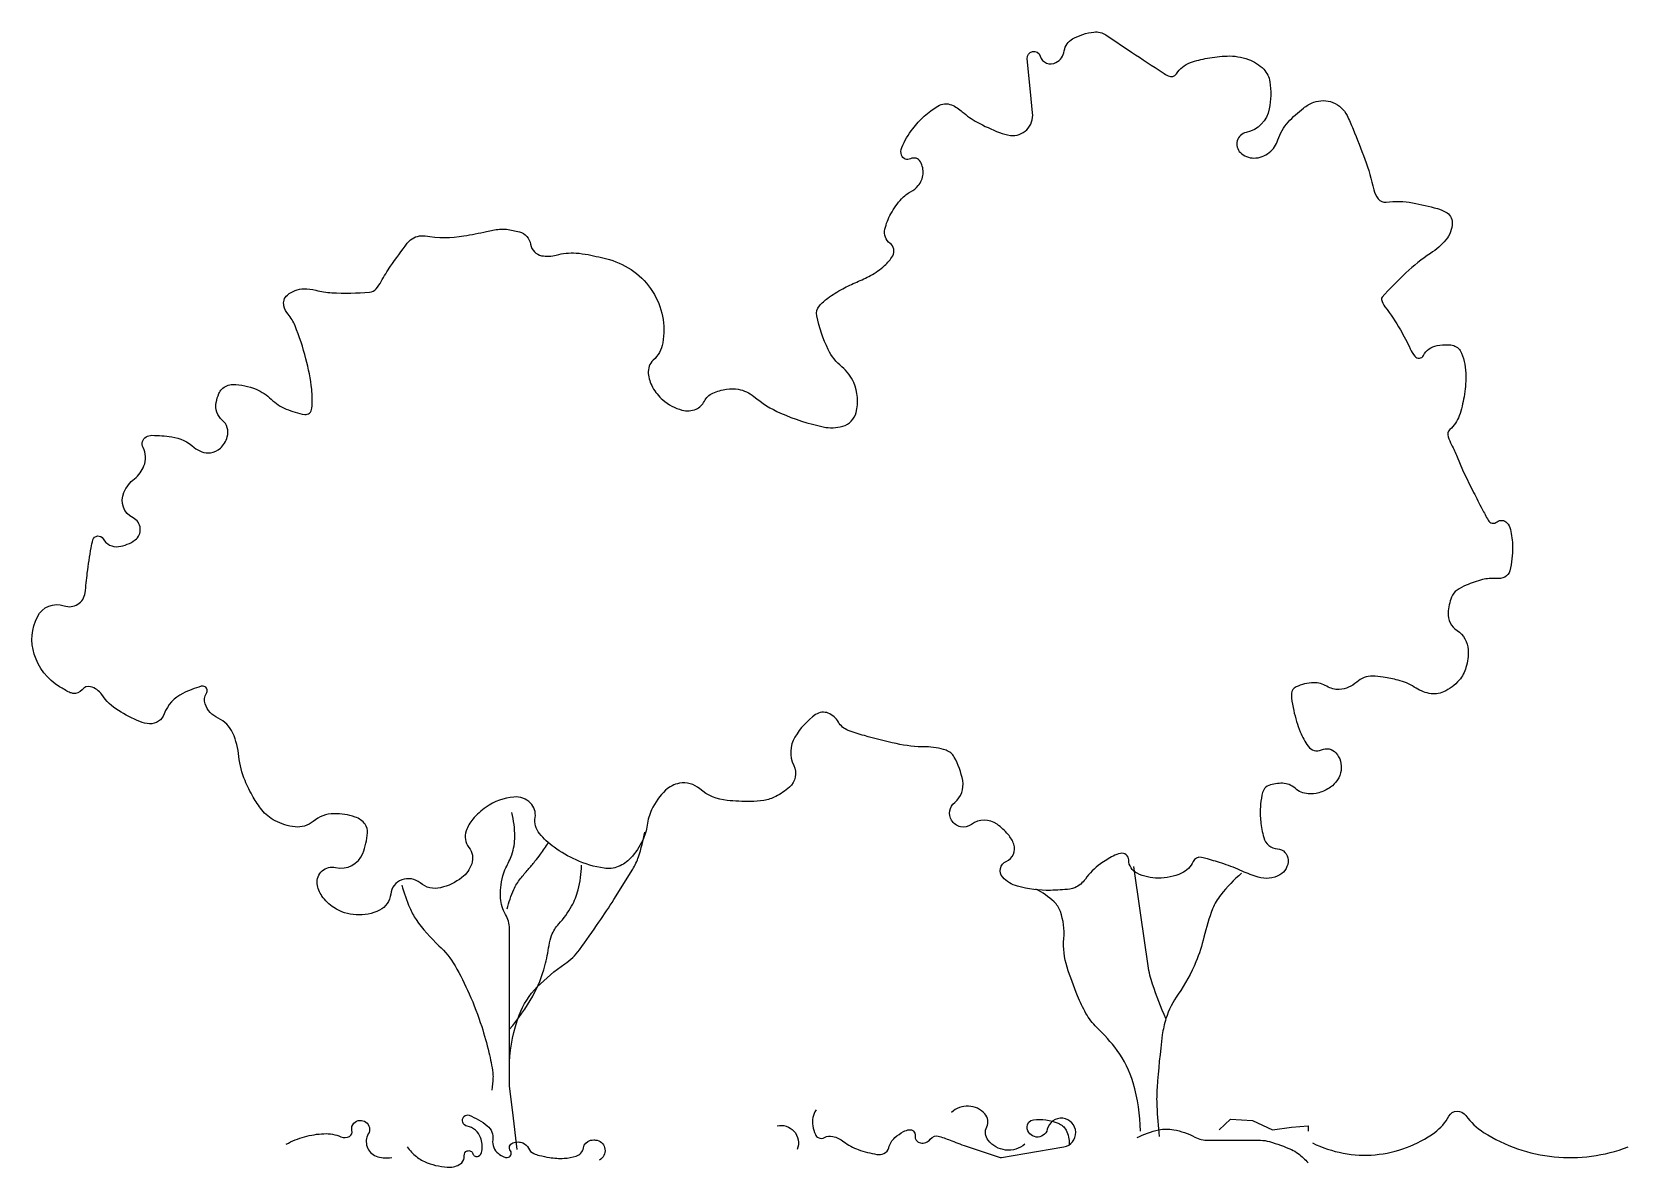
# Model space of a CAD drawing. Extents: x -0.338 to 0.374, y -0.009 to 0.496.
import ezdxf

# ---------------------------------------------------------------- set-up
doc = ezdxf.new("R2010")
doc.units = 0
doc.header["$LTSCALE"] = 100
doc.header["$MEASUREMENT"] = 0
doc.layers.add('P-ARVORE', color=2, linetype='CONTINUOUS')

msp = doc.modelspace()

# ---------------------------------------------------------------- linework, layer by layer
at = {"layer": 'P-ARVORE', "linetype": 'CONTINUOUS'}
msp.add_lwpolyline([(-0.26038, 0.20469, 0.208432), (-0.26209, 0.2049, 0.03932), (-0.27028, 0.20175, 0.195874), (-0.27856, 0.19263, -0.323586), (-0.28513, 0.18819, -0.092868), (-0.28941, 0.18914, -0.03757), (-0.29898, 0.19409, -0.107322), (-0.3064, 0.20122, 0.18658), (-0.31136, 0.20469, 0.294616), (-0.3152, 0.20337, -0.268445), (-0.31928, 0.20175, -0.07902), (-0.32077, 0.20222, -0.024268), (-0.32521, 0.20469, -0.178436), (-0.33649, 0.21922, -0.197113), (-0.33511, 0.23592, -0.37382), (-0.32313, 0.24076, 0.474967), (-0.31383, 0.24653, 0.008761), (-0.31333, 0.25101, -0.009035), (-0.31284, 0.25537, -0.00914), (-0.31116, 0.26666, -0.029605), (-0.31037, 0.2701, -0.667094), (-0.30577, 0.2706, 0.30739), (-0.29898, 0.26715, 0.063111), (-0.29502, 0.26817, 0.065383), (-0.29156, 0.2701, 0.559401), (-0.29243, 0.2799, -0.402097), (-0.29651, 0.29131, -0.11849), (-0.29182, 0.29739, 0.128589), (-0.2876, 0.30309, 0.217958), (-0.288, 0.31129, -0.399427), (-0.28661, 0.31605, -0.132763), (-0.28408, 0.31674, -0.038598), (-0.27523, 0.31605, -0.143905), (-0.26526, 0.31136, 0.209742), (-0.25791, 0.30898, 0.166531), (-0.25358, 0.31097, 0.131991), (-0.25048, 0.31605, 0.295586), (-0.2527, 0.3235, -0.272095), (-0.25543, 0.33137, -0.049975), (-0.25421, 0.33535, -0.091296), (-0.25296, 0.33727, -0.205057), (-0.248, 0.33939, -0.101256), (-0.23762, 0.33727, -0.091718), (-0.23086, 0.33278, 0.093984), (-0.22425, 0.32843, 0.05661), (-0.21599, 0.32604, 0.230444), (-0.21386, 0.32666, 0.187202), (-0.21278, 0.32882, 0.05183), (-0.21287, 0.33727, 0.03567), (-0.21542, 0.35086, 0.031879), (-0.22029, 0.36555, 0.077117), (-0.22335, 0.37067, -0.110992), (-0.22524, 0.37439, -0.284983), (-0.22371, 0.37924, -0.174935), (-0.21633, 0.38205, -0.069289), (-0.21107, 0.38141, 0.050988), (-0.20396, 0.38028, 0.036153), (-0.18705, 0.38056, 0.19523), (-0.18416, 0.38205, 0.052428), (-0.1819, 0.38532, -0.026253), (-0.17773, 0.39206, -0.010329), (-0.1703, 0.40232, -0.061897), (-0.16882, 0.40385, -0.21097), (-0.16233, 0.40557, 0.079029), (-0.14507, 0.40561, 0.016498), (-0.13499, 0.40758, -0.029003), (-0.12923, 0.40856, -0.060452), (-0.12606, 0.40853, -0.032656), (-0.12032, 0.40738, -0.295756), (-0.11533, 0.40185, 0.315211), (-0.11042, 0.39678, 0.116326), (-0.10391, 0.39704, -0.084828), (-0.09508, 0.39795, -0.032431), (-0.08967, 0.39724, -0.018244), (-0.08023, 0.39501, -0.185241), (-0.061, 0.38083, -0.189559), (-0.05648, 0.35789, -0.161918), (-0.0607, 0.35018, 0.234354), (-0.06291, 0.34434, 0.100613), (-0.06101, 0.33816, 0.089902), (-0.05648, 0.33255, 0.110812), (-0.04791, 0.32796, 0.173978), (-0.04163, 0.32843, 0.172324), (-0.03793, 0.33194, -0.170599), (-0.03421, 0.3355, -0.06778), (-0.02802, 0.33734, -0.084356), (-0.02282, 0.33727, -0.128347), (-0.0159, 0.33403, 0.069313), (-0.00402, 0.32666, 0.051766), (0.01506, 0.32049, 0.121456), (0.0237, 0.32077, 0.268051), (0.02969, 0.32691, 0.165205), (0.02865, 0.34021, 0.120462), (0.02334, 0.34727, -0.108436), (0.01727, 0.35494, -0.06315), (0.01216, 0.37, -0.232423), (0.01331, 0.37439, -0.055827), (0.01704, 0.37784, -0.035931), (0.0237, 0.38205, -0.023918), (0.02999, 0.38504, 0.024734), (0.03607, 0.38794, 0.058605), (0.04236, 0.39235, 0.079122), (0.04597, 0.39678, 0.382754), (0.04484, 0.40223, -0.300293), (0.04251, 0.40856, -0.067695), (0.04516, 0.41549, -0.061559), (0.04993, 0.42211, -0.082481), (0.05394, 0.42522, 0.095228), (0.05735, 0.428, 0.152013), (0.05951, 0.43317, 0.152862), (0.05834, 0.43861, 0.400488), (0.0539, 0.43996, -0.451741), (0.04993, 0.44156, -0.186573), (0.05003, 0.44495, -0.063331), (0.05488, 0.45334, -0.092967), (0.06608, 0.46346, -0.239782), (0.0722, 0.46395, -0.085421), (0.07699, 0.46093, 0.059808), (0.08358, 0.45629, 0.029029), (0.09351, 0.45166, 0.06277), (0.09843, 0.45039, 0.233714), (0.10568, 0.4529, 0.224072), (0.10833, 0.46041), (0.10734, 0.46984), (0.10586, 0.48457, -0.905434), (0.11168, 0.48571, 0.473913), (0.11872, 0.4828, 0.23663), (0.12243, 0.48807, -0.234211), (0.12615, 0.49341, -0.096233), (0.1356, 0.49644, -0.176258), (0.14099, 0.49517), (0.15238, 0.48751, 0.002706), (0.16643, 0.47828, 0.017069), (0.16871, 0.47691, 0.397959), (0.17239, 0.47785, -0.168885), (0.17861, 0.4828, -0.039926), (0.18618, 0.4848, -0.035525), (0.19494, 0.48575, -0.095958), (0.20442, 0.48427, -0.113291), (0.21127, 0.47985, -0.1599), (0.21401, 0.47427, -0.080823), (0.21375, 0.46218, -0.304047), (0.20346, 0.45165, 0.601191), (0.20088, 0.44273, 0.194857), (0.20689, 0.4403, 0.172435), (0.21375, 0.44273, 0.14616), (0.2176, 0.4484, -0.108856), (0.22216, 0.45629, -0.042433), (0.22894, 0.46254, -0.074513), (0.23354, 0.46512, -0.187266), (0.24212, 0.46506, -0.187588), (0.24839, 0.45923, -0.016136), (0.25108, 0.4532, -0.007404), (0.25631, 0.43979, -0.035217), (0.26034, 0.42611, 0.114798), (0.26225, 0.42211, 0.263719), (0.26583, 0.42068, -0.081324), (0.27759, 0.42034, -0.020123), (0.28864, 0.41775, -0.055864), (0.29244, 0.41622, -0.275847), (0.29527, 0.41148, -0.179431), (0.29244, 0.40385, -0.070168), (0.28558, 0.39783, 0.045582), (0.27462, 0.38912, 0.015573), (0.264, 0.37832, 0.243531), (0.26373, 0.37733, 0.112472), (0.26527, 0.37401, -0.03298), (0.27215, 0.36378, -0.02245), (0.27656, 0.35533, 0.055025), (0.27858, 0.352, 0.547354), (0.28247, 0.35233, -0.233468), (0.28848, 0.35671, -0.04274), (0.29335, 0.35713, -0.08131), (0.2959, 0.35671, -0.219497), (0.29941, 0.35339, -0.097999), (0.30135, 0.34316, -0.03944), (0.30054, 0.33394, -0.041844), (0.29838, 0.32548, -0.129403), (0.29422, 0.31928, 0.314231), (0.29343, 0.31605, 0.02147), (0.29497, 0.31253, -0.014121), (0.29739, 0.30722), (0.29986, 0.30132), (0.30481, 0.29131, 0.004855), (0.30859, 0.28387, 0.007224), (0.31124, 0.27893, 0.462961), (0.31521, 0.27815, -0.399636), (0.31966, 0.27776, -0.123807), (0.32117, 0.27481, -0.052385), (0.32213, 0.26715, -0.067641), (0.32088, 0.25628, -0.222369), (0.31867, 0.2536, -0.136162), (0.31476, 0.25291, 0.088975), (0.30877, 0.25242, 0.033431), (0.30145, 0.24995, 0.055836), (0.29739, 0.24771, 0.145682), (0.29497, 0.24463, 0.078991), (0.29343, 0.23769, 0.270151), (0.29744, 0.22973, -0.241198), (0.30234, 0.22119, -0.083149), (0.30139, 0.21324, -0.105174), (0.29838, 0.20764, -0.113509), (0.29137, 0.20241, -0.157045), (0.28501, 0.20175, -0.093181), (0.27837, 0.20451, 0.085071), (0.27116, 0.20764, 0.021485), (0.26456, 0.20896, 0.030084), (0.25977, 0.20941, 0.197106), (0.2527, 0.20678, -0.175217), (0.24493, 0.20351, -0.14956), (0.23936, 0.20491, 0.142374), (0.23354, 0.20646, 0.105821), (0.22566, 0.20459, 0.259791), (0.22364, 0.20175, 0.059616), (0.22366, 0.19966, 0.021967), (0.22463, 0.19409, 0.042012), (0.22757, 0.18459, 0.057245), (0.23107, 0.17818, 0.362144), (0.23699, 0.17658, -0.330684), (0.24344, 0.17523, -0.225076), (0.24572, 0.16739, -0.205679), (0.24097, 0.15991, -0.077647), (0.23587, 0.15749, -0.091011), (0.23107, 0.15697, -0.166677), (0.22522, 0.15947, 0.178905), (0.21969, 0.16168, 0.091021), (0.21353, 0.16072, 0.194593), (0.21127, 0.15873, 0.068546), (0.21046, 0.15636, 0.032211), (0.20979, 0.15107, 0.042973), (0.20994, 0.14462, 0.038432), (0.21127, 0.13752, 0.319766), (0.21741, 0.13247, -0.386164), (0.22216, 0.12751, -0.275938), (0.21845, 0.1209, -0.208872), (0.2088, 0.11985, -0.029479), (0.20171, 0.12253, 0.025222), (0.19345, 0.12574, 0.00772), (0.18619, 0.12802, 0.021672), (0.18356, 0.12868, 0.351201), (0.17984, 0.12678, -0.184537), (0.17465, 0.12161, -0.104992), (0.16431, 0.11942, -0.114569), (0.15485, 0.12161, -0.283116), (0.15112, 0.12752, 0.476861), (0.14743, 0.13045, 0.06677), (0.14422, 0.12927, 0.033859), (0.13852, 0.12574, 0.08299), (0.1318, 0.11899, -0.131938), (0.12714, 0.11513, -0.080355), (0.12489, 0.11452, -0.02145), (0.11625, 0.11395, -0.073162), (0.10155, 0.11579, -0.142289), (0.09497, 0.11985, -0.519363), (0.09655, 0.12685, 0.405397), (0.09992, 0.13458, 0.084896), (0.0974, 0.13888, 0.063239), (0.09249, 0.14341, 0.322675), (0.08106, 0.14336, -0.44167), (0.0722, 0.14518, -0.371673), (0.07362, 0.15316, 0.275613), (0.07715, 0.16286, 0.078326), (0.07339, 0.17334, 0.187818), (0.06973, 0.17641, 0.08247), (0.06071, 0.17789, -0.056279), (0.04746, 0.17936, -0.011834), (0.03334, 0.18291, -0.022866), (0.02617, 0.18525, -0.172024), (0.02179, 0.18896, 0.164069), (0.01727, 0.19291, 0.258745), (0.01164, 0.19226, 0.102272), (0.00242, 0.1823, 0.255944), (0.00189, 0.16967, -0.340481), (-0.00006, 0.15991, -0.060042), (-0.00613, 0.15578, -0.079131), (-0.01144, 0.15402, -0.040467), (-0.01739, 0.15354, -0.023231), (-0.02777, 0.15402, -0.155123), (-0.03998, 0.15919, 0.224035), (-0.04905, 0.16168, 0.148055), (-0.05519, 0.15859, 0.093875), (-0.06143, 0.1499, 0.076683), (-0.06342, 0.14303, -0.078678), (-0.06539, 0.13634, -0.075796), (-0.07079, 0.12835, -0.110564), (-0.07627, 0.12456, -0.135781), (-0.08264, 0.12383, -0.066101), (-0.09508, 0.12751, -0.051453), (-0.10489, 0.13315, -0.065109), (-0.11141, 0.13929, -0.215255), (-0.11333, 0.14645, 0.240259), (-0.11537, 0.15284, 0.223377), (-0.12277, 0.15555, 0.129217), (-0.13517, 0.15107, 0.067373), (-0.14113, 0.14566, 0.091179), (-0.14408, 0.14047, 0.255618), (-0.14285, 0.13311, -0.254721), (-0.1416, 0.12574, -0.147555), (-0.146, 0.11964, -0.104854), (-0.15546, 0.11513, -0.236317), (-0.16454, 0.11725, 0.267156), (-0.17278, 0.11867, 0.288689), (-0.17769, 0.11231, -0.261347), (-0.18268, 0.10512, -0.12846), (-0.19305, 0.10304, -0.130153), (-0.20297, 0.10629, -0.096392), (-0.20831, 0.11145, -0.123451), (-0.21039, 0.1169, -0.523109), (-0.20223, 0.12416, 0.374535), (-0.1901, 0.13045, 0.074841), (-0.18801, 0.13957, 0.17999), (-0.18911, 0.14341, 0.152874), (-0.1935, 0.14662, 0.085277), (-0.20297, 0.14813, 0.174417), (-0.21225, 0.14466, -0.208183), (-0.22029, 0.14224, -0.089844), (-0.22921, 0.14497, -0.109178), (-0.23514, 0.1499, -0.034869), (-0.23892, 0.15554, -0.028963), (-0.24256, 0.16286, -0.077737), (-0.2453, 0.17361, 0.079889), (-0.24801, 0.18407, 0.184739), (-0.25456, 0.19072, -0.202143), (-0.26038, 0.19703, -0.244079), (-0.25975, 0.20177, 0.4376)], format="xyb", close=True, dxfattribs=at)
for points in [[(-0.12131, -0.00153), (-0.12329, 0.01497), (-0.12477, 0.02675), (-0.12477, 0.06269), (-0.12477, 0.09687, 0.134269), (-0.12652, 0.10324, -0.117737), (-0.12873, 0.11042, -0.040921), (-0.12865, 0.11517, -0.036428), (-0.12774, 0.12044, -0.061185), (-0.12638, 0.12399, 0.036228), (-0.12378, 0.12986, 0.086145), (-0.12238, 0.13794, 0.064721), (-0.12378, 0.14872)], [(-0.12576, 0.10571, -0.042672), (-0.12282, 0.11436, -0.06812), (-0.11983, 0.11926, -0.00709), (-0.11646, 0.12326, 0.007752), (-0.11339, 0.12692, 0.014611), (-0.11097, 0.13008, 0.009404), (-0.10745, 0.13517)], [(-0.12477, 0.03736, -0.073598), (-0.12038, 0.05839, -0.106952), (-0.1124, 0.07094, -0.049808), (-0.10008, 0.08116, 0.088837), (-0.0936, 0.08744, 0.005768), (-0.08491, 0.09981, 0.007246), (-0.07825, 0.10983), (-0.06984, 0.12338, 0.056942), (-0.06727, 0.12896, 0.030888), (-0.0644, 0.13988)], [(-0.12477, 0.05209, 0.05174), (-0.11441, 0.06679, 0.063632), (-0.10894, 0.08037, 0.030407), (-0.10714, 0.08943, -0.060729), (-0.10597, 0.09392, -0.091288), (-0.10277, 0.09903, 0.056453), (-0.09706, 0.10688, 0.069283), (-0.09415, 0.11423, 0.049486), (-0.09261, 0.12515)], [(0.16772, 0.0568, -0.022755), (0.16177, 0.07216, -0.044451), (0.1598, 0.08037), (0.15634, 0.10394), (0.15337, 0.12456)], [(0.20137, 0.12161, 0.042436), (0.19217, 0.11203, 0.077425), (0.18851, 0.10571, 0.035256), (0.18461, 0.09314, -0.040184), (0.18108, 0.08214, -0.055874), (0.17314, 0.06768, 0.075999), (0.16772, 0.0568, 0.045544), (0.1661, 0.04955, 0.014368), (0.16376, 0.02616, 0.029112), (0.16365, 0.01782, 0.017989), (0.16475, 0.00436)], [(-0.17278, 0.11631, 0.028658), (-0.1692, 0.1062, 0.051802), (-0.16635, 0.10099, 0.055432), (-0.15619, 0.0893, -0.075225), (-0.14903, 0.08037, -0.028199), (-0.14268, 0.06786, -0.025343), (-0.13715, 0.05327, -0.019039), (-0.13392, 0.04176, -0.024515), (-0.1322, 0.03264, -0.050547), (-0.13212, 0.03047, -0.019834), (-0.13269, 0.02498)], [(0.15634, 0.00672, 0.066467), (0.15313, 0.02814, 0.089158), (0.14594, 0.04266, 0.042136), (0.13691, 0.05293, -0.073382), (0.13209, 0.05916, -0.031324), (0.12833, 0.06693, -0.019781), (0.12367, 0.07978, -0.097685), (0.12222, 0.09253, 0.103851), (0.1207, 0.10453, 0.124232), (0.11785, 0.10888, 0.065066), (0.10981, 0.11454)], [(0.01182, 0.01615, 0.089433), (0.01042, 0.0127, 0.091948), (0.01034, 0.00907, 0.069318), (0.01154, 0.00515, 0.155188), (0.01281, 0.00377, 0.273469), (0.01562, 0.00382, -0.202767), (0.01925, 0.00436, -0.099877), (0.02422, 0.00196, 0.075304), (0.03063, -0.00153, 0.048609), (0.03894, -0.00366, 0.136982), (0.04201, -0.0033, 0.239162), (0.04426, -0.00069, -0.152857), (0.04696, 0.00377, -0.055136), (0.05082, 0.00648, -0.096796), (0.05339, 0.00731, -0.490849), (0.05592, 0.00473, 0.405058), (0.05834, 0.00141, 0.276175), (0.06273, 0.00311, -0.313854), (0.06676, 0.00436, -0.018855), (0.07227, 0.00238, 0.01406), (0.07962, -0.00035, 0.004926), (0.09385, -0.00502, 0.119533), (0.09447, -0.00507), (0.10487, -0.0033), (0.12219, -0.00035, 1.856334), (0.11485, 0.0075, -0.87897), (0.10586, 0.00849, -0.383265), (0.10864, 0.01171, -0.129487), (0.11971, 0.01025, -0.176591), (0.12322, 0.00706, -0.129122), (0.12466, 0.00083)], [(0.10487, 0.00083, -0.201461), (0.0963, -0.00173, -0.202807), (0.08853, 0.00259, -0.283198), (0.08786, 0.00864, 0.29949), (0.08705, 0.01438, 0.20491), (0.07981, 0.01782, 0.201957), (0.0722, 0.01497)], [(0.23305, 0.00141, 0.137019), (0.26095, -0.00384, 0.137284), (0.28749, 0.00613, 0.11082), (0.2938, 0.01336, -0.267801), (0.29739, 0.01556, -0.247896), (0.30133, 0.01361, 0.094962), (0.30926, 0.00613, 0.117017), (0.34064, -0.00474, 0.116803), (0.3736, -0.00035)], [(-0.22425, 0.00083, -0.057018), (-0.21607, 0.00416, -0.057578), (-0.20743, 0.00554, -0.112476), (-0.19989, 0.00416, 0.232389), (-0.19604, 0.00436, 0.340326), (-0.19495, 0.0069, -0.259762), (-0.19406, 0.01025, -0.885045), (-0.18765, 0.00543, 0.459536), (-0.18416, -0.00448, 0.071665), (-0.18104, -0.0052, 0.060222), (-0.17724, -0.00507)], [(-0.17031, -0.00035, 0.071043), (-0.16624, -0.00465, 0.075283), (-0.1614, -0.00742, 0.092845), (-0.15116, -0.00934, 0.181576), (-0.14606, -0.00742, 0.254266), (-0.14489, -0.00427, -0.359358), (-0.14358, -0.00212, -0.427592), (-0.14108, -0.0034, 0.46357), (-0.13863, -0.00448, 0.254496), (-0.13701, -0.0022, 0.112564), (-0.13764, 0.00377, 0.271415), (-0.14358, 0.00889, -0.583795), (-0.14507, 0.0132, -0.315916), (-0.14271, 0.01376, -0.075326), (-0.13467, 0.00907, -0.265193), (-0.13221, 0.0028, 0.272424), (-0.12972, -0.0033, 0.057977), (-0.12724, -0.00477, 0.111827), (-0.12576, -0.00507, 0.611115), (-0.12433, -0.00208, -0.506783), (-0.12329, 0.00141, -0.086095), (-0.12082, 0.00184, -0.106411), (-0.11884, 0.00141, -0.172406), (-0.11634, -0.00098, 0.177067), (-0.11389, -0.0033, 0.039062), (-0.11145, -0.00413, 0.021933), (-0.10696, -0.00507, 0.052957), (-0.10045, -0.00543, 0.06341), (-0.09508, -0.00448, 0.278788), (-0.09184, -0.00081, -0.294439), (-0.08865, 0.00259, -0.061331), (-0.08719, 0.00277, -0.058683), (-0.08568, 0.00259, -0.316143), (-0.08222, -0.00131, -0.29559), (-0.08469, -0.00624)], [(-0.0055, 0.00907, -0.130878), (-0.00147, 0.00888, -0.130878), (0.00192, 0.00672, -0.142133), (0.00386, 0.00281, -0.142133), (0.00341, -0.00153)], [(0.15485, 0.00377, -0.065316), (0.16449, 0.00722, -0.100571), (0.17118, 0.00731, -0.073109), (0.1806, 0.00404, 0.120499), (0.18653, 0.00259), (0.19741, 0.00259), (0.20979, 0.00259, -0.072447), (0.21388, 0.002, -0.02874), (0.22364, -0.00153, -0.066766), (0.2266, -0.00329, -0.037675), (0.23107, -0.00742)]]:
    msp.add_lwpolyline(points, format="xyb", dxfattribs=at)
msp.add_lwpolyline([(0.19148, 0.00731), (0.19642, 0.01202), (0.20632, 0.01143), (0.21523, 0.00731), (0.22364, 0.00849), (0.23107, 0.00907), (0.23107, 0.00672)], dxfattribs=at)

doc.saveas('drawing.dxf')
